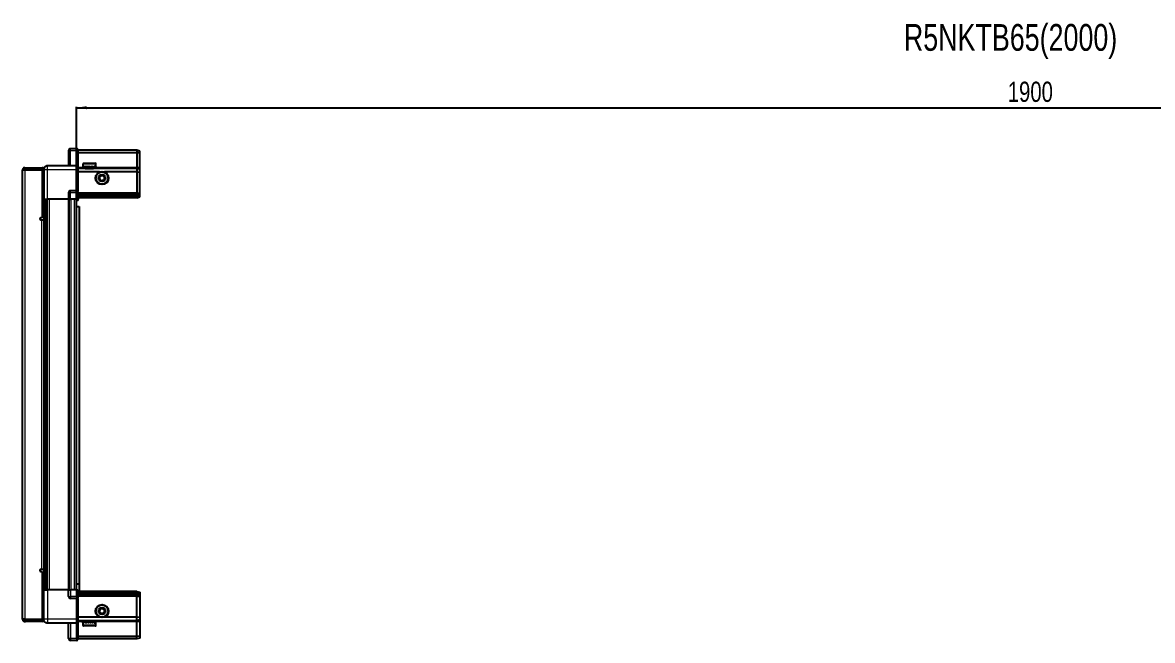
# Model space of a CAD drawing. Header units: millimetres. Extents: x 899 to 4539, y -893 to 1862.
# Drawn here: x 1712 to 2828, y 1251 to 1862 of the extents above; entities that cross this region are included whole.
import ezdxf

# ---------------------------------------------------------------- set-up
doc = ezdxf.new("R2010")
doc.units = ezdxf.units.MM
doc.layers.add('FORMAT', color=7, linetype='Continuous')
doc.styles.add('SLDTEXTSTYLE0', font='TXT', dxfattribs={"width": 0.75})
doc.dimstyles.new('SLDDIMSTYLE0', dxfattribs={"dimtxt": 20, "dimasz": 10, "dimexe": 0, "dimexo": 0.0625, "dimgap": 5, "dimtad": 2, "dimdec": 1, "dimrnd": 1e-09, "dimzin": 12, "dimdsep": 46, "dimtxsty": 'SLDTEXTSTYLE0', "dimsah": 1, "dimcen": 0.09, "dimadec": 0, "dimazin": 3, "dimtfac": 1, "dimtofl": 0, "dimtmove": 0, "dimatfit": 3, "dimfxl": 0, "dimfrac": 2, "dimtolj": 1, "dimtzin": 12, "dimarcsym": 0})

# ---------------------------------------------------------------- blocks, each defined once
blk = doc.blocks.new('_D_4')
at = {"layer": 'FORMAT'}
for p, q in [((1764.9, 1686.9), (1764.9, 1778.4)), ((1764.9, 1777.4), (3664.9, 1777.4)), ((3664.9, 1686.9), (3664.9, 1778.4))]:
    blk.add_line(p, q, dxfattribs=at)
for points in [[(1764.9, 1777.4), (1774.9, 1775.9), (1774.9, 1779)], [(3664.9, 1777.4), (3654.9, 1779), (3654.9, 1775.9)]]:
    blk.add_solid(points, dxfattribs=at)
at = {"layer": 'FORMAT', "insert": (2685.3, 1803.2), "char_height": 20, "attachment_point": 1, "style": 'SLDTEXTSTYLE0'}
blk.add_mtext('1900', dxfattribs=at)

msp = doc.modelspace()

# ---------------------------------------------------------------- linework, layer by layer
at = {"color": 7, "linetype": 'Continuous', "lineweight": 25}
for p, q in [((1757.05, 1734.93), (1757.05, 1719.93)), ((1765.05, 1736.93), (1759.05, 1736.93)), ((1765.05, 1736.93), (1765.38, 1736.93)), ((1765.05, 1736.93), (1765.05, 1734.93)), ((1765.05, 1720.13), (1765.05, 1734.93)), ((1765.05, 1720.13), (1765.05, 1734.93)), ((1766.25, 1736.43), (1765.38, 1736.93)), ((1766.25, 1734.93), (1766.25, 1736.43)), ((1824.55, 1735.43), (1766.25, 1735.43)), ((1766.25, 1734.93), (1766.25, 1720.13)), ((1824.55, 1732.93), (1766.25, 1732.93)), ((1824.55, 1735.43), (1824.55, 1732.93)), ((1827.55, 1734.63), (1824.55, 1735.43)), ((1824.55, 1732.93), (1824.55, 1718.43)), ((1827.55, 1732.78), (1824.55, 1732.93)), ((1827.55, 1732.78), (1827.55, 1734.63)), ((1827.55, 1718.43), (1827.55, 1732.78)), ((1765.05, 1719.93), (1736.05, 1719.93)), ((1765.05, 1719.93), (1765.05, 1720.13)), ((1765.05, 1719.93), (1766.25, 1719.93)), ((1765.05, 1715.93), (1765.05, 1719.93)), ((1766.25, 1720.13), (1766.25, 1719.93)), ((1766.25, 1719.93), (1766.25, 1715.93)), ((1771.05, 1721.83), (1771.05, 1719.43)), ((1771.85, 1722.63), (1779.02, 1722.63)), ((1779.02, 1722.63), (1783.25, 1722.63)), ((1784.05, 1719.43), (1784.05, 1721.83)), ((1713.05, 1716.08), (1711.55, 1716.08)), ((1711.55, 1715.58), (1711.55, 1716.08)), ((1711.55, 1272.28), (1711.55, 1715.58)), ((1713.65, 1716.68), (1713.65, 1718.18)), ((1713.65, 1718.18), (1714.55, 1718.18)), ((1713.65, 1716.68), (1714.55, 1716.68)), ((1713.65, 1716.18), (1731.05, 1716.18)), ((1714.55, 1716.68), (1714.55, 1718.18)), ((1714.55, 1718.18), (1731.05, 1718.18)), ((1714.55, 1716.68), (1731.05, 1716.68)), ((1731.05, 1716.68), (1731.05, 1718.18)), ((1732.55, 1716.18), (1731.05, 1716.18)), ((1731.05, 1716.18), (1731.05, 1668.68)), ((1732.55, 1715.93), (1732.55, 1686.93)), ((1765.05, 1695.63), (1765.05, 1715.93)), ((1824.55, 1717.43), (1766.25, 1717.43)), ((1766.25, 1715.93), (1766.25, 1695.63)), ((1787.55, 1713.93), (1766.25, 1713.93)), ((1771.05, 1719.43), (1771.05, 1718.93)), ((1771.05, 1718.93), (1771.18, 1718.93)), ((1771.37, 1719.43), (1771.18, 1719.43)), ((1771.18, 1719.43), (1771.18, 1718.93)), ((1771.18, 1718.93), (1771.37, 1718.93)), ((1771.37, 1719.43), (1771.37, 1718.93)), ((1771.37, 1718.93), (1771.9, 1718.93)), ((1772.3, 1719.43), (1771.9, 1719.43)), ((1771.9, 1719.43), (1771.9, 1718.93)), ((1771.9, 1718.93), (1772.3, 1718.93)), ((1772.3, 1719.43), (1772.3, 1718.93)), ((1772.3, 1718.93), (1773.17, 1718.93)), ((1773.15, 1718.93), (1773.15, 1718.83)), ((1773.15, 1718.83), (1781.95, 1718.83)), ((1773.74, 1719.43), (1773.17, 1719.43)), ((1773.17, 1719.43), (1773.17, 1718.93)), ((1773.17, 1718.93), (1773.74, 1718.93)), ((1773.55, 1718.43), (1774.24, 1717.95)), ((1773.55, 1718.43), (1778.58, 1718.43)), ((1774.24, 1717.95), (1773.55, 1717.47)), ((1773.55, 1717.47), (1773.55, 1717.43)), ((1773.55, 1717.47), (1778.58, 1717.47)), ((1773.74, 1719.43), (1773.74, 1718.93)), ((1773.74, 1718.93), (1774.87, 1718.93)), ((1774.24, 1717.95), (1778.4, 1717.95)), ((1775.56, 1719.43), (1774.87, 1719.43)), ((1774.87, 1719.43), (1774.87, 1718.93)), ((1774.87, 1718.93), (1775.56, 1718.93)), ((1775.56, 1719.43), (1775.56, 1718.93)), ((1775.56, 1718.93), (1776.83, 1718.93)), ((1777.57, 1719.43), (1776.83, 1719.43)), ((1776.83, 1719.43), (1776.83, 1718.93)), ((1776.83, 1718.93), (1777.06, 1718.93)), ((1777.06, 1719.43), (1777.06, 1718.93)), ((1777.56, 1719.43), (1777.56, 1718.93)), ((1777.56, 1718.93), (1777.57, 1718.93)), ((1777.57, 1719.43), (1777.57, 1718.93)), ((1777.57, 1718.93), (1778.86, 1718.93)), ((1778.4, 1717.95), (1780.86, 1717.95)), ((1778.58, 1718.43), (1781.55, 1718.43)), ((1778.58, 1717.47), (1781.55, 1717.47)), ((1779.58, 1719.43), (1778.86, 1719.43)), ((1778.86, 1719.43), (1778.86, 1718.93)), ((1778.92, 1719.43), (1778.92, 1718.93)), ((1778.92, 1718.93), (1779.58, 1718.93)), ((1779.58, 1719.43), (1779.58, 1718.93)), ((1779.58, 1718.93), (1780.77, 1718.93)), ((1781.39, 1719.43), (1780.77, 1719.43)), ((1780.77, 1719.43), (1780.77, 1718.93)), ((1780.77, 1718.93), (1781.39, 1718.93)), ((1780.86, 1717.95), (1781.55, 1718.43)), ((1781.55, 1717.47), (1780.86, 1717.95)), ((1781.39, 1719.43), (1781.39, 1718.93)), ((1781.39, 1718.93), (1782.35, 1718.93)), ((1781.55, 1717.43), (1781.55, 1717.47)), ((1781.95, 1718.83), (1781.95, 1718.93)), ((1782.82, 1719.43), (1782.35, 1719.43)), ((1782.35, 1719.43), (1782.35, 1718.93)), ((1782.35, 1718.93), (1782.82, 1718.93)), ((1782.82, 1719.43), (1782.82, 1718.93)), ((1782.82, 1718.93), (1783.47, 1718.93)), ((1783.74, 1719.43), (1783.47, 1719.43)), ((1783.47, 1719.43), (1783.47, 1718.93)), ((1783.47, 1718.93), (1783.74, 1718.93)), ((1783.74, 1719.43), (1783.74, 1718.93)), ((1783.74, 1718.93), (1784.01, 1718.93)), ((1784.05, 1719.43), (1784.01, 1719.43)), ((1784.01, 1719.43), (1784.01, 1718.93)), ((1784.01, 1718.93), (1784.05, 1718.93)), ((1784.05, 1719.43), (1784.05, 1718.93)), ((1824.55, 1713.93), (1792.55, 1713.93)), ((1824.55, 1718.43), (1824.55, 1717.43)), ((1824.55, 1717.43), (1824.55, 1713.93)), ((1827.55, 1716.63), (1824.55, 1717.43)), ((1824.55, 1713.93), (1824.55, 1693.43)), ((1824.55, 1713.93), (1827.55, 1713.6)), ((1827.55, 1716.63), (1827.55, 1718.43)), ((1827.55, 1713.6), (1827.55, 1716.63)), ((1827.55, 1693.43), (1827.55, 1713.6)), ((1731.05, 1689.68), (1732.55, 1689.68)), ((1732.55, 1686.93), (1731.05, 1686.93)), ((1733.2, 1300.93), (1733.2, 1686.93)), ((1734.99, 1686.93), (1734.99, 1300.93)), ((1735.03, 1686.93), (1735.03, 1300.93)), ((1757.05, 1686.93), (1736.05, 1686.93)), ((1757.05, 1693.43), (1757.05, 1686.93)), ((1757.05, 1686.93), (1759.05, 1686.93)), ((1757.7, 1300.93), (1757.7, 1686.93)), ((1765.05, 1695.43), (1759.05, 1695.43)), ((1765.05, 1686.93), (1759.05, 1686.93)), ((1764.9, 1300.93), (1764.9, 1686.93)), ((1765.05, 1695.43), (1765.05, 1695.63)), ((1765.05, 1695.43), (1765.05, 1693.43)), ((1765.05, 1695.43), (1766.25, 1695.43)), ((1765.05, 1686.93), (1765.05, 1693.43)), ((1765.05, 1686.93), (1765.05, 1693.43)), ((1765.05, 1686.93), (1765.38, 1686.93)), ((1765.05, 1686.93), (1765.05, 1686.93)), ((1765.38, 1686.93), (1765.38, 1693.43)), ((1766.25, 1686.93), (1765.38, 1686.93)), ((1765.38, 1686.93), (1765.38, 1686.93)), ((1766.25, 1695.63), (1766.25, 1695.43)), ((1766.25, 1694.76), (1766.25, 1695.43)), ((1766.25, 1694.76), (1766.25, 1686.93)), ((1824.55, 1692.43), (1766.25, 1692.43)), ((1824.55, 1691.43), (1766.25, 1691.43)), ((1824.55, 1689.93), (1766.25, 1689.93)), ((1824.55, 1688.43), (1766.25, 1688.43)), ((1824.55, 1693.43), (1824.55, 1692.43)), ((1824.55, 1692.43), (1824.55, 1691.43)), ((1824.55, 1692.43), (1827.55, 1691.63)), ((1824.55, 1691.43), (1824.55, 1689.93)), ((1824.55, 1691.43), (1827.55, 1690.89)), ((1824.55, 1689.93), (1827.55, 1690.39)), ((1824.55, 1689.93), (1824.55, 1688.43)), ((1824.55, 1688.43), (1827.55, 1689.24)), ((1827.55, 1691.63), (1827.55, 1693.43)), ((1827.55, 1690.89), (1827.55, 1691.63)), ((1827.55, 1690.39), (1827.55, 1690.89)), ((1827.55, 1689.24), (1827.55, 1690.39)), ((1764.9, 1679.93), (1767.4, 1679.93)), ((1767.4, 1679.93), (1767.4, 1306.43)), ((1731.05, 1668.68), (1729.7, 1668.68)), ((1729.7, 1666.68), (1730.45, 1666.68)), ((1730.45, 1666.68), (1732.55, 1666.68)), ((1732.55, 1666.68), (1732.55, 1321.18)), ((1730.45, 1321.18), (1729.7, 1321.18)), ((1729.7, 1319.18), (1731.05, 1319.18)), ((1732.55, 1321.18), (1730.45, 1321.18)), ((1731.05, 1319.18), (1731.05, 1271.68)), ((1732.55, 1300.93), (1731.05, 1300.93)), ((1732.55, 1298.18), (1731.05, 1298.18)), ((1732.55, 1271.93), (1732.55, 1300.93)), ((1757.05, 1300.93), (1736.05, 1300.93)), ((1757.05, 1294.43), (1757.05, 1300.93)), ((1757.05, 1300.93), (1759.05, 1300.93)), ((1765.05, 1300.93), (1759.05, 1300.93)), ((1767.4, 1306.43), (1764.9, 1306.43)), ((1765.05, 1294.43), (1765.05, 1300.93)), ((1765.05, 1300.93), (1765.38, 1300.93)), ((1765.38, 1294.43), (1765.38, 1300.93)), ((1765.38, 1300.93), (1766.25, 1300.93)), ((1766.25, 1300.93), (1766.25, 1293.11)), ((1824.55, 1299.43), (1766.25, 1299.43)), ((1824.55, 1297.93), (1766.25, 1297.93)), ((1824.55, 1296.43), (1766.25, 1296.43)), ((1824.55, 1295.43), (1766.25, 1295.43)), ((1767.4, 1306.43), (1767.4, 1299.43)), ((1824.55, 1297.93), (1824.55, 1299.43)), ((1824.55, 1299.43), (1827.55, 1298.63)), ((1824.55, 1296.43), (1824.55, 1297.93)), ((1824.55, 1297.93), (1827.55, 1297.48)), ((1824.55, 1296.43), (1827.55, 1296.98)), ((1824.55, 1295.43), (1824.55, 1296.43)), ((1824.55, 1295.43), (1827.55, 1296.24)), ((1824.55, 1294.43), (1824.55, 1295.43)), ((1827.55, 1298.63), (1827.55, 1297.48)), ((1827.55, 1297.48), (1827.55, 1296.98)), ((1827.55, 1296.98), (1827.55, 1296.24)), ((1827.55, 1296.24), (1827.55, 1294.43)), ((1765.05, 1292.43), (1759.05, 1292.43)), ((1765.05, 1294.43), (1765.05, 1292.43)), ((1765.05, 1294.43), (1765.05, 1292.43)), ((1765.05, 1292.43), (1766.25, 1292.43)), ((1765.05, 1292.23), (1765.05, 1292.43)), ((1765.05, 1271.93), (1765.05, 1292.23)), ((1766.25, 1292.43), (1766.25, 1293.11)), ((1766.25, 1292.43), (1766.25, 1292.23)), ((1766.25, 1292.23), (1766.25, 1271.93)), ((1824.55, 1273.93), (1824.55, 1294.43)), ((1827.55, 1294.43), (1827.55, 1274.27)), ((1787.55, 1273.93), (1766.25, 1273.93)), ((1824.55, 1273.93), (1792.55, 1273.93)), ((1824.55, 1273.93), (1827.55, 1274.27)), ((1824.55, 1270.43), (1824.55, 1273.93)), ((1827.55, 1274.27), (1827.55, 1271.24)), ((1711.55, 1271.78), (1711.55, 1272.28)), ((1713.05, 1271.78), (1711.55, 1271.78)), ((1731.05, 1271.68), (1713.65, 1271.68)), ((1713.65, 1271.18), (1713.65, 1269.68)), ((1713.65, 1271.18), (1714.55, 1271.18)), ((1713.65, 1269.68), (1714.55, 1269.68)), ((1731.05, 1271.18), (1714.55, 1271.18)), ((1714.55, 1271.18), (1714.55, 1269.68)), ((1731.05, 1269.68), (1714.55, 1269.68)), ((1731.05, 1271.68), (1732.55, 1271.68)), ((1731.05, 1271.18), (1731.05, 1269.68)), ((1765.05, 1267.93), (1736.05, 1267.93)), ((1757.05, 1252.93), (1757.05, 1267.93)), ((1765.05, 1267.93), (1765.05, 1271.93)), ((1765.05, 1267.93), (1766.25, 1267.93)), ((1765.05, 1267.73), (1765.05, 1267.93)), ((1765.05, 1252.93), (1765.05, 1267.73)), ((1766.25, 1271.93), (1766.25, 1267.93)), ((1824.55, 1270.43), (1766.25, 1270.43)), ((1766.25, 1267.93), (1766.25, 1267.73)), ((1766.25, 1267.73), (1766.25, 1252.93)), ((1771.05, 1268.93), (1771.05, 1266.03)), ((1771.14, 1268.93), (1771.05, 1268.93)), ((1771.14, 1268.43), (1771.14, 1268.93)), ((1771.31, 1268.93), (1771.14, 1268.93)), ((1771.14, 1268.43), (1771.31, 1268.43)), ((1771.31, 1268.43), (1771.31, 1268.93)), ((1771.8, 1268.93), (1771.31, 1268.93)), ((1771.8, 1268.43), (1771.8, 1268.93)), ((1772.18, 1268.93), (1771.8, 1268.93)), ((1771.8, 1268.43), (1772.18, 1268.43)), ((1772, 1265.23), (1771.85, 1265.23)), ((1783.25, 1265.23), (1772, 1265.23)), ((1772.18, 1268.43), (1772.18, 1268.93)), ((1773.02, 1268.93), (1772.18, 1268.93)), ((1773.02, 1268.43), (1773.02, 1268.93)), ((1773.58, 1268.93), (1773.02, 1268.93)), ((1773.02, 1268.43), (1773.58, 1268.43)), ((1773.15, 1269.03), (1773.15, 1268.93)), ((1778.55, 1269.03), (1773.15, 1269.03)), ((1773.55, 1270.43), (1773.55, 1270.4)), ((1773.55, 1270.4), (1774.24, 1269.92)), ((1773.65, 1270.4), (1773.55, 1270.4)), ((1774.24, 1269.92), (1773.55, 1269.43)), ((1773.65, 1269.43), (1773.55, 1269.43)), ((1773.58, 1268.43), (1773.58, 1268.93)), ((1774.68, 1268.93), (1773.58, 1268.93)), ((1781.55, 1270.4), (1773.65, 1270.4)), ((1781.55, 1269.43), (1773.65, 1269.43)), ((1774.32, 1269.92), (1774.24, 1269.92)), ((1780.86, 1269.92), (1774.32, 1269.92)), ((1774.68, 1268.43), (1774.68, 1268.93)), ((1775.36, 1268.93), (1774.68, 1268.93)), ((1774.68, 1268.43), (1775.36, 1268.43)), ((1775.36, 1268.43), (1775.36, 1268.93)), ((1776.63, 1268.93), (1775.36, 1268.93)), ((1776.63, 1268.43), (1776.63, 1268.93)), ((1776.92, 1268.93), (1776.63, 1268.93)), ((1776.63, 1268.43), (1777.36, 1268.43)), ((1776.92, 1268.43), (1776.92, 1268.93)), ((1777.36, 1268.43), (1777.36, 1268.93)), ((1778.66, 1268.93), (1777.36, 1268.93)), ((1781.95, 1269.03), (1778.55, 1269.03)), ((1778.66, 1268.43), (1778.66, 1268.93)), ((1778.66, 1268.43), (1779.38, 1268.43)), ((1778.79, 1268.43), (1778.79, 1268.93)), ((1779.38, 1268.93), (1778.79, 1268.93)), ((1779.38, 1268.43), (1779.38, 1268.93)), ((1780.58, 1268.93), (1779.38, 1268.93)), ((1780.58, 1268.43), (1780.58, 1268.93)), ((1781.22, 1268.93), (1780.58, 1268.93)), ((1780.58, 1268.43), (1781.22, 1268.43)), ((1780.86, 1269.92), (1781.55, 1270.4)), ((1781.55, 1269.43), (1780.86, 1269.92)), ((1781.22, 1268.43), (1781.22, 1268.93)), ((1782.21, 1268.93), (1781.22, 1268.93)), ((1781.55, 1270.4), (1781.55, 1270.43)), ((1781.95, 1268.93), (1781.95, 1269.03)), ((1782.21, 1268.43), (1782.21, 1268.93)), ((1782.7, 1268.93), (1782.21, 1268.93)), ((1782.21, 1268.43), (1782.7, 1268.43)), ((1782.7, 1268.43), (1782.7, 1268.93)), ((1783.38, 1268.93), (1782.7, 1268.93)), ((1783.38, 1268.43), (1783.38, 1268.93)), ((1783.67, 1268.93), (1783.38, 1268.93)), ((1783.38, 1268.43), (1783.67, 1268.43)), ((1783.67, 1268.43), (1783.67, 1268.93)), ((1783.98, 1268.93), (1783.67, 1268.93)), ((1783.98, 1268.43), (1783.98, 1268.93)), ((1784.05, 1268.93), (1783.98, 1268.93)), ((1783.98, 1268.43), (1784.05, 1268.43)), ((1784.05, 1266.03), (1784.05, 1268.93)), ((1784.05, 1268.43), (1784.05, 1268.93)), ((1784.05, 1268.93), (1784.05, 1268.93)), ((1827.55, 1271.24), (1824.55, 1270.43)), ((1824.55, 1269.43), (1824.55, 1270.43)), ((1824.55, 1254.93), (1824.55, 1269.43)), ((1827.55, 1271.24), (1827.55, 1269.43)), ((1827.55, 1269.43), (1827.55, 1255.09)), ((1765.05, 1250.93), (1759.05, 1250.93)), ((1765.05, 1252.93), (1765.05, 1250.93)), ((1765.05, 1250.93), (1765.38, 1250.93)), ((1765.05, 1250.93), (1765.05, 1250.93)), ((1765.05, 1250.93), (1765.38, 1250.93)), ((1765.38, 1250.93), (1766.25, 1251.43)), ((1765.38, 1250.93), (1766.25, 1251.43)), ((1824.55, 1254.93), (1766.25, 1254.93)), ((1766.25, 1251.43), (1766.25, 1252.93)), ((1824.55, 1252.43), (1766.25, 1252.43)), ((1827.55, 1255.09), (1824.55, 1254.93)), ((1824.55, 1252.43), (1824.55, 1254.93)), ((1827.55, 1253.24), (1824.55, 1252.43)), ((1827.55, 1255.09), (1827.55, 1253.24))]:
    msp.add_line(p, q, dxfattribs=at)
at = {"color": 8, "linetype": 'Continuous', "lineweight": 18}
for p, q in [((1759.05, 1734.93), (1757.05, 1734.93)), ((1759.05, 1734.93), (1759.05, 1736.93)), ((1759.05, 1719.93), (1759.05, 1734.93)), ((1765.05, 1734.93), (1759.05, 1734.93)), ((1765.05, 1734.93), (1766.25, 1734.93)), ((1765.05, 1720.13), (1766.25, 1720.13)), ((1771.05, 1721.83), (1779.22, 1721.83)), ((1779.22, 1721.83), (1784.05, 1721.83)), ((1713.65, 1716.18), (1713.65, 1271.68)), ((1736.05, 1686.93), (1736.05, 1715.93)), ((1765.05, 1715.93), (1736.05, 1715.93)), ((1765.05, 1715.93), (1766.25, 1715.93)), ((1773.55, 1718.43), (1766.25, 1718.43)), ((1824.55, 1718.43), (1781.55, 1718.43)), ((1827.55, 1718.43), (1824.55, 1718.43)), ((1732.55, 1666.68), (1732.55, 1686.93)), ((1733.78, 1686.93), (1733.78, 1300.93)), ((1736.23, 1300.93), (1736.23, 1686.93)), ((1737.65, 1686.93), (1737.65, 1300.93)), ((1757.05, 1693.43), (1759.05, 1693.43)), ((1757.05, 1300.93), (1757.05, 1686.93)), ((1759.05, 1693.43), (1759.05, 1695.43)), ((1759.05, 1686.93), (1759.05, 1693.43)), ((1765.05, 1693.43), (1759.05, 1693.43)), ((1759.7, 1300.93), (1759.7, 1686.93)), ((1762.9, 1300.93), (1762.9, 1686.93)), ((1765.05, 1695.63), (1766.25, 1695.63)), ((1765.05, 1693.43), (1765.38, 1693.43)), ((1765.05, 1686.93), (1765.38, 1686.93)), ((1824.55, 1693.43), (1766.25, 1693.43)), ((1824.55, 1693.43), (1827.55, 1693.43)), ((1730.45, 1321.18), (1730.45, 1666.68)), ((1732.55, 1300.93), (1732.55, 1321.18)), ((1736.05, 1300.93), (1736.05, 1271.93)), ((1759.05, 1300.93), (1759.05, 1294.43)), ((1757.05, 1294.43), (1759.05, 1294.43)), ((1759.05, 1294.43), (1759.05, 1292.43)), ((1765.05, 1294.43), (1759.05, 1294.43)), ((1765.05, 1294.43), (1765.38, 1294.43)), ((1766.25, 1292.23), (1765.05, 1292.23)), ((1824.55, 1294.43), (1766.25, 1294.43)), ((1824.55, 1294.43), (1827.55, 1294.43)), ((1765.05, 1271.93), (1736.05, 1271.93)), ((1759.05, 1267.93), (1759.05, 1252.93)), ((1765.05, 1271.93), (1766.25, 1271.93)), ((1766.25, 1267.73), (1765.05, 1267.73)), ((1773.55, 1269.43), (1766.25, 1269.43)), ((1771.22, 1266.03), (1771.05, 1266.03)), ((1784.05, 1266.03), (1771.22, 1266.03)), ((1824.55, 1269.43), (1781.55, 1269.43)), ((1827.55, 1269.43), (1824.55, 1269.43)), ((1759.05, 1252.93), (1757.05, 1252.93)), ((1759.05, 1252.93), (1759.05, 1250.93)), ((1765.05, 1252.93), (1759.05, 1252.93)), ((1765.05, 1252.93), (1766.25, 1252.93))]:
    msp.add_line(p, q, dxfattribs=at)
at = {"color": 7, "linetype": 'Continuous', "lineweight": 25}
for centre, radius in [((1790.05, 1707.93), 6.5), ((1790.05, 1707.93), 3.46), ((1790.05, 1279.93), 6.5), ((1790.05, 1279.93), 3.46)]:
    msp.add_circle(centre, radius, dxfattribs=at)
at = {"color": 8, "linetype": 'Continuous', "lineweight": 18}
for centre in [(1790.05, 1707.93), (1790.05, 1279.93)]:
    msp.add_circle(centre, 5.7, dxfattribs=at)
at = {"color": 7, "linetype": 'Continuous', "lineweight": 25}
for centre, radius, start, end in [((1759.05, 1734.93), 2, 90, 180), ((1771.85, 1721.83), 0.8, 90, 180), ((1783.25, 1721.83), 0.8, 0, 90), ((1713.55, 1715.68), 0.5, 90, 117.52901), ((1730.95, 1716.08), 0.6, 9.59407, 90), ((1730.95, 1716.08), 2.1, 32.2369, 87.2706), ((1773.15, 1718.43), 0.4, 0, 90), ((1781.95, 1718.43), 0.4, 90, 180), ((1790.05, 1707.93), 2.5, 161.00659, 221.00659), ((1790.05, 1707.93), 2.5, 101.00659, 161.00659), ((1790.05, 1707.93), 2.5, 41.00659, 101.00659), ((1790.05, 1707.93), 2.5, 341.00659, 41.00659), ((1790.05, 1707.93), 2.5, 221.00659, 281.00659), ((1790.05, 1707.93), 2.5, 281.00659, 341.00659), ((1759.05, 1693.43), 2, 90, 180), ((1762.4, 1689.58), 5, 300, 346.70293), ((1729.7, 1667.68), 1, 90, 270), ((1729.7, 1320.18), 1, 90, 270), ((1759.05, 1294.43), 2, 180, 270), ((1790.05, 1279.93), 2.5, 127.98423, 187.98423), ((1790.05, 1279.93), 2.5, 187.98423, 247.98423), ((1790.05, 1279.93), 2.5, 67.98423, 127.98423), ((1790.05, 1279.93), 2.5, 247.98423, 307.98423), ((1790.05, 1279.93), 2.5, 7.98423, 67.98423), ((1790.05, 1279.93), 2.5, 307.98423, 7.98423), ((1713.55, 1272.18), 0.5, 243.29122, 270), ((1730.95, 1271.78), 0.6, 270, 350.40593), ((1730.95, 1271.78), 2.1, 272.7294, 327.8305), ((1771.85, 1266.03), 0.8, 180, 270), ((1773.15, 1269.43), 0.4, 270, 360), ((1781.95, 1269.43), 0.4, 180, 270), ((1783.25, 1266.03), 0.8, 270, 360), ((1759.05, 1252.93), 2, 180, 270)]:
    msp.add_arc(centre, radius, start, end, dxfattribs=at)
for centre, start_param, end_param in [((1768.85, 1693.43), 2.4188584, 3.1415927), ((1768.85, 1294.43), 3.1415927, 3.8643269)]:
    msp.add_ellipse(centre, major_axis=(3.46, 0), ratio=0.5773503, start_param=start_param, end_param=end_param, dxfattribs=at)
for points, knots in [([(1736.05, 1719.93), (1735.61, 1719.89), (1734.93, 1719.82), (1734.12, 1719.38), (1733.56, 1718.93), (1733.1, 1718.37), (1732.67, 1717.55), (1732.59, 1716.87), (1732.55, 1716.43)], [0, 0, 0, 0, 0.23945684, 0.36836066, 0.5, 0.63163934, 0.76054316, 1, 1, 1, 1]), ([(1713.65, 1718.18), (1713.39, 1718.16), (1712.9, 1718.11), (1712.26, 1717.71), (1711.79, 1717.15), (1711.57, 1716.57), (1711.56, 1716.21), (1711.55, 1716.08)], [0, 0, 0, 0, 0.2302553, 0.4485219, 0.6667858, 0.8850496, 1, 1, 1, 1]), ([(1711.55, 1715.58), (1711.57, 1715.63), (1711.63, 1715.72), (1712.02, 1715.85), (1712.58, 1715.98), (1713.16, 1716.09), (1713.52, 1716.16), (1713.65, 1716.18)], [0, 0, 0, 0, 0.2302553, 0.4485219, 0.6667858, 0.8850496, 1, 1, 1, 1]), ([(1732.55, 1716.43), (1732.55, 1716.43), (1732.55, 1716.41), (1732.55, 1716.3), (1732.55, 1716.13), (1732.55, 1716), (1732.55, 1715.93)], [0, 0, 0, 0, 0.2493943, 0.5003335, 0.7501667, 1, 1, 1, 1]), ([(1787.21, 1707.38), (1787.38, 1707.87), (1787.7, 1708.78), (1788.01, 1709.69), (1788.15, 1710.11)], [0, 0, 0, 0, 0.5346859, 1, 1, 1, 1]), ([(1788.15, 1710.11), (1788.66, 1710.21), (1789.61, 1710.4), (1790.55, 1710.58), (1790.99, 1710.66)], [0, 0, 0, 0, 0.5346859, 1, 1, 1, 1]), ([(1790.99, 1710.66), (1791.07, 1710.57), (1791.46, 1710.12), (1792.12, 1709.37), (1792.66, 1708.75), (1792.88, 1708.49)], [0, 0, 0, 0, 0.1331247, 0.6370994, 1, 1, 1, 1]), ([(1789.11, 1705.2), (1788.88, 1705.46), (1788.34, 1706.09), (1787.69, 1706.84), (1787.3, 1707.29), (1787.21, 1707.38)], [0, 0, 0, 0, 0.36290056, 0.86687533, 1, 1, 1, 1]), ([(1791.94, 1705.76), (1791.44, 1705.66), (1790.49, 1705.47), (1789.55, 1705.29), (1789.11, 1705.2)], [0, 0, 0, 0, 0.53468586, 1, 1, 1, 1]), ([(1792.88, 1708.49), (1792.71, 1708), (1792.4, 1707.09), (1792.09, 1706.18), (1791.94, 1705.76)], [0, 0, 0, 0, 0.53468586, 1, 1, 1, 1]), ([(1732.55, 1686.93), (1732.59, 1686.93), (1732.66, 1686.93), (1733.27, 1686.93), (1734.16, 1686.93), (1735.14, 1686.93), (1735.79, 1686.93), (1736.05, 1686.93)], [0, 0, 0, 0, 0.2146939, 0.4293877, 0.6440816, 0.8587754, 1, 1, 1, 1]), ([(1732.55, 1300.93), (1732.59, 1300.93), (1732.66, 1300.93), (1733.27, 1300.93), (1734.16, 1300.93), (1735.14, 1300.93), (1735.79, 1300.93), (1736.05, 1300.93)], [0, 0, 0, 0, 0.2146939, 0.4293877, 0.6440816, 0.8587754, 1, 1, 1, 1]), ([(1787.37, 1281.02), (1787.78, 1281.33), (1788.54, 1281.93), (1789.3, 1282.52), (1789.65, 1282.79)], [0, 0, 0, 0, 0.5346859, 1, 1, 1, 1]), ([(1787.77, 1278.16), (1787.76, 1278.28), (1787.67, 1278.87), (1787.53, 1279.86), (1787.42, 1280.67), (1787.37, 1281.02)], [0, 0, 0, 0, 0.1331247, 0.6370994, 1, 1, 1, 1]), ([(1790.45, 1277.08), (1789.97, 1277.27), (1789.08, 1277.63), (1788.19, 1277.99), (1787.77, 1278.16)], [0, 0, 0, 0, 0.5346859, 1, 1, 1, 1]), ([(1789.65, 1282.79), (1790.13, 1282.6), (1791.02, 1282.24), (1791.91, 1281.88), (1792.32, 1281.71)], [0, 0, 0, 0, 0.53468586, 1, 1, 1, 1]), ([(1792.72, 1278.85), (1792.32, 1278.53), (1791.56, 1277.94), (1790.8, 1277.35), (1790.45, 1277.08)], [0, 0, 0, 0, 0.5346859, 1, 1, 1, 1]), ([(1792.32, 1281.71), (1792.37, 1281.37), (1792.49, 1280.55), (1792.62, 1279.57), (1792.71, 1278.98), (1792.72, 1278.85)], [0, 0, 0, 0, 0.3629006, 0.8668753, 1, 1, 1, 1]), ([(1713.65, 1271.68), (1713.39, 1271.73), (1712.9, 1271.82), (1712.26, 1271.95), (1711.79, 1272.08), (1711.57, 1272.19), (1711.56, 1272.26), (1711.55, 1272.28)], [0, 0, 0, 0, 0.2302553, 0.4485219, 0.6667858, 0.8850496, 1, 1, 1, 1]), ([(1711.55, 1271.78), (1711.57, 1271.53), (1711.63, 1271.04), (1712.02, 1270.4), (1712.58, 1269.93), (1713.16, 1269.71), (1713.52, 1269.69), (1713.65, 1269.68)], [0, 0, 0, 0, 0.23025534, 0.4485219, 0.6667858, 0.88504963, 1, 1, 1, 1]), ([(1732.55, 1271.43), (1732.55, 1271.44), (1732.55, 1271.45), (1732.55, 1271.57), (1732.55, 1271.74), (1732.55, 1271.87), (1732.55, 1271.93)], [0, 0, 0, 0, 0.2493943, 0.50033348, 0.75016674, 1, 1, 1, 1]), ([(1736.05, 1267.93), (1735.61, 1267.98), (1734.93, 1268.05), (1734.12, 1268.49), (1733.56, 1268.94), (1733.1, 1269.5), (1732.67, 1270.32), (1732.59, 1270.99), (1732.55, 1271.43)], [0, 0, 0, 0, 0.2394568, 0.3683607, 0.5, 0.6316393, 0.7605432, 1, 1, 1, 1])]:
    msp.add_open_spline(points, degree=3, knots=knots, dxfattribs=at)
at = {"color": 8, "linetype": 'Continuous', "lineweight": 18}
for points in [[(1736.05, 1715.93), (1736.05, 1716.46), (1736.05, 1717.51), (1736.05, 1718.83), (1736.05, 1719.75), (1736.05, 1719.87), (1736.05, 1719.93)], [(1736.05, 1271.93), (1736.05, 1271.41), (1736.05, 1270.36), (1736.05, 1269.04), (1736.05, 1268.11), (1736.05, 1267.99), (1736.05, 1267.93)]]:
    msp.add_open_spline(points, degree=3, dxfattribs=at)
at = {"color": 7, "linetype": 'Continuous', "lineweight": 25}
for points in [[(1713.65, 1716.68), (1713.57, 1716.67), (1713.41, 1716.66), (1713.21, 1716.52), (1713.08, 1716.32), (1713.06, 1716.16), (1713.05, 1716.08)], [(1713.05, 1271.78), (1713.06, 1271.71), (1713.08, 1271.55), (1713.21, 1271.35), (1713.41, 1271.21), (1713.57, 1271.19), (1713.65, 1271.18)]]:
    msp.add_open_spline(points, degree=3, dxfattribs=at)
at = {"color": 8, "linetype": 'Continuous', "lineweight": 18}
for points in [[(1736.05, 1715.93), (1735.61, 1715.93), (1734.93, 1715.93), (1734.12, 1715.93), (1733.56, 1715.93), (1733.1, 1715.93), (1732.67, 1715.93), (1732.59, 1715.93), (1732.55, 1715.93)], [(1736.05, 1271.93), (1735.61, 1271.93), (1734.93, 1271.93), (1734.12, 1271.93), (1733.56, 1271.93), (1733.1, 1271.93), (1732.67, 1271.93), (1732.59, 1271.93), (1732.55, 1271.93)]]:
    msp.add_open_spline(points, degree=3, knots=[0, 0, 0, 0, 0.2394568, 0.3683607, 0.5, 0.6316393, 0.7605432, 1, 1, 1, 1], dxfattribs=at)

# ---------------------------------------------------------------- texts
at = {"layer": 'FORMAT', "insert": (2582.61, 1860.18), "char_height": 26.4583, "attachment_point": 1, "style": 'SLDTEXTSTYLE0'}
msp.add_mtext('R5NKTB65(2000)', dxfattribs=at)

# ---------------------------------------------------------------- dimensions: what is measured, and where the dimension line sits
at = {"layer": 'FORMAT'}
dim = msp.add_linear_dim(base=(3664.9, 1777.43), p1=(1764.9, 1686.93), p2=(3664.9, 1686.93), angle=0, dimstyle='SLDDIMSTYLE0', dxfattribs=at)
dim.commit()
dim.dimension.update_dxf_attribs({"geometry": '_D_4', "text_midpoint": (2714.9, 1777.43), "dimtype": 160})

doc.saveas('drawing.dxf')
